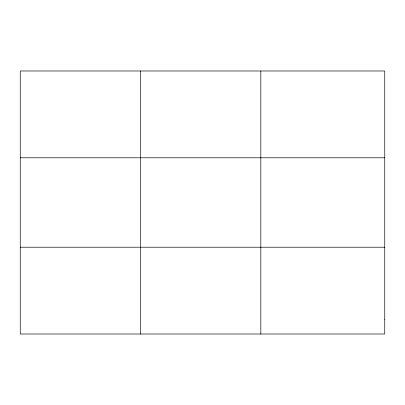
<?xml version="1.0" encoding="UTF-8"?>
<svg xmlns="http://www.w3.org/2000/svg" width="405" height="405" viewBox="0 0 405 405"><rect width="100%" height="100%" fill="white"/><g stroke="black" fill="none" stroke-linecap="round" stroke-linejoin="round"><path stroke-width="0.61" d="M140.535 334.009L140.535 70.991M260.82 334.009L260.82 70.991M20.25 157.788L384.75 157.788M20.25 247.212L384.75 247.212M384.75 319.545L384.75 334.009L20.25 334.009L20.25 70.991L384.75 70.991L384.75 319.545"/></g></svg>
